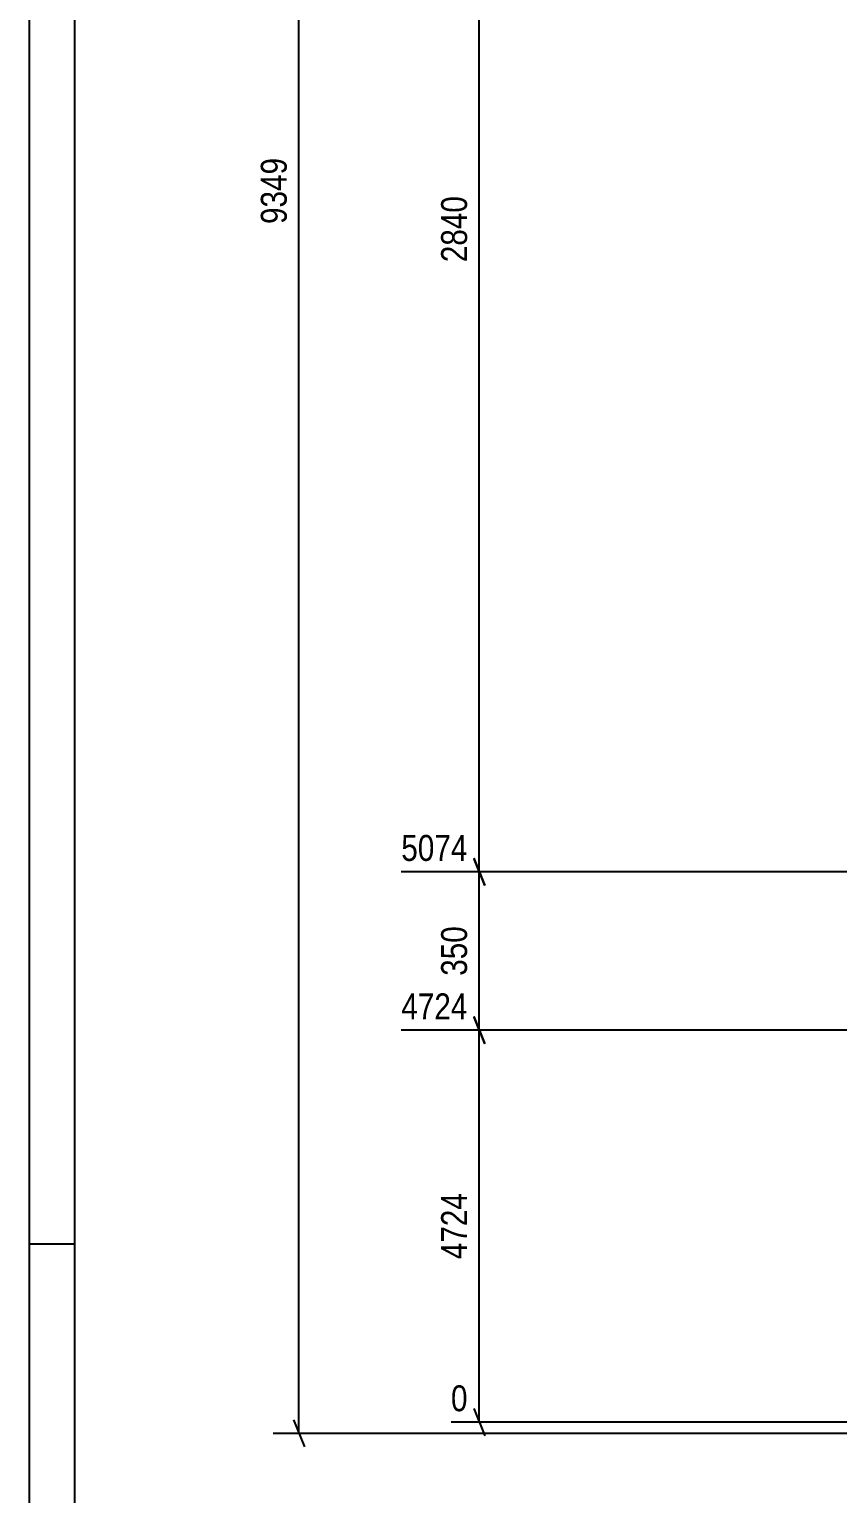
# Model space of a CAD drawing. Header units: millimetres. Extents: x 0 to 841, y 0 to 594.
# Drawn here: x 0 to 89.3, y 270.4 to 432.2 of the extents above; entities that cross this region are included whole.
import ezdxf

# ---------------------------------------------------------------- set-up
doc = ezdxf.new("R2010")
doc.units = ezdxf.units.MM
doc.styles.add('Arial Narrow', font='ARIALN.TTF', dxfattribs={"height": 0.2})

# ---------------------------------------------------------------- blocks, each defined once
blk = doc.blocks.new('Unknown-682121983-1161')
at = {"color": 5, "linetype": 'Continuous'}
for p, q in [((0, 594), (0, 0)), ((5, 589), (5, 5)), ((5, 298), (0, 298))]:
    blk.add_line(p, q, dxfattribs=at)
blk = doc.blocks.new('StraightDimension-682121983-28586 - 5917')
at = {"color": 7, "linetype": 'Continuous'}
for p, q in [((29.78, 277.08), (29.78, 551.63)), ((29.18, 278.58), (30.38, 275.58)), ((117.69, 277.08), (26.93, 277.08))]:
    blk.add_line(p, q, dxfattribs=at)
at = {"color": 0}
blk.add_wipeout([(29.03, 418.61), (24.83, 418.61), (24.83, 410.1), (29.03, 410.1)], dxfattribs=at)
at = {"color": 3, "style": 'Arial Narrow'}
blk.add_text('9349', height=2.863, rotation=90.0002, dxfattribs=at).set_placement((28.43, 410.7))
blk = doc.blocks.new('StraightDimension-682121983-34662 - 5917')
at = {"color": 7, "linetype": 'Continuous'}
for p, q in [((50.29, 479.63), (49.09, 482.63)), ((70.19, 481.13), (36.58, 481.13)), ((49.69, 339.13), (49.69, 481.13)), ((49.09, 340.63), (50.29, 337.63)), ((96.44, 339.13), (41.08, 339.13))]:
    blk.add_line(p, q, dxfattribs=at)
at = {"color": 0, "linetype": 'Continuous'}
blk.add_wipeout([(44.49, 481.73), (44.49, 485.93), (35.98, 485.93), (35.98, 481.73)], dxfattribs=at)
at = {"color": 0}
blk.add_wipeout([(48.94, 414.39), (44.74, 414.39), (44.74, 405.88), (48.94, 405.88)], dxfattribs=at)
at = {"color": 3, "linetype": 'Continuous', "style": 'Arial Narrow'}
blk.add_text('7914', height=2.863, dxfattribs=at).set_placement((36.58, 482.33))
at = {"color": 3, "style": 'Arial Narrow'}
blk.add_text('2840', height=2.863, rotation=90.0002, dxfattribs=at).set_placement((48.34, 406.48))
blk = doc.blocks.new('StraightDimension-682121983-34663 - 5917')
at = {"color": 7, "linetype": 'Continuous'}
for p, q in [((50.29, 337.63), (49.09, 340.63)), ((96.44, 339.13), (41.08, 339.13)), ((49.69, 321.63), (49.69, 339.13)), ((49.09, 323.13), (50.29, 320.13)), ((101.44, 321.63), (41.08, 321.63))]:
    blk.add_line(p, q, dxfattribs=at)
at = {"color": 0, "linetype": 'Continuous'}
blk.add_wipeout([(48.99, 339.73), (48.99, 343.93), (40.48, 343.93), (40.48, 339.73)], dxfattribs=at)
at = {"color": 0}
blk.add_wipeout([(48.94, 333.72), (44.74, 333.72), (44.74, 327.04), (48.94, 327.04)], dxfattribs=at)
at = {"color": 3, "linetype": 'Continuous', "style": 'Arial Narrow'}
blk.add_text('5074', height=2.863, dxfattribs=at).set_placement((41.08, 340.33))
at = {"color": 3, "style": 'Arial Narrow'}
blk.add_text('350', height=2.863, rotation=90.0002, dxfattribs=at).set_placement((48.34, 327.64))
blk = doc.blocks.new('StraightDimension-682121983-34664 - 5917')
at = {"color": 7, "linetype": 'Continuous'}
for p, q in [((50.29, 320.13), (49.09, 323.13)), ((101.44, 321.63), (41.08, 321.63)), ((49.69, 278.33), (49.69, 321.63)), ((117.69, 278.33), (46.57, 278.33)), ((49.09, 279.83), (50.29, 276.83))]:
    blk.add_line(p, q, dxfattribs=at)
at = {"color": 0, "linetype": 'Continuous'}
for points in [[(48.99, 322.23), (48.99, 326.43), (40.48, 326.43), (40.48, 322.23)], [(48.99, 278.93), (48.99, 283.13), (45.97, 283.13), (45.97, 278.93)]]:
    blk.add_wipeout(points, dxfattribs=at)
at = {"color": 0}
blk.add_wipeout([(48.94, 304.24), (44.74, 304.24), (44.74, 295.73), (48.94, 295.73)], dxfattribs=at)
at = {"color": 3, "linetype": 'Continuous', "style": 'Arial Narrow'}
for s, height, p in [('4724', 2.863, (41.08, 322.83)), ('0', 2.86, (46.57, 279.53))]:
    blk.add_text(s, height=height, dxfattribs=at).set_placement(p)
at = {"color": 3, "style": 'Arial Narrow'}
blk.add_text('4724', height=2.863, rotation=90.0002, dxfattribs=at).set_placement((48.34, 296.33))

msp = doc.modelspace()

# ---------------------------------------------------------------- block references
msp.add_blockref('Unknown-682121983-1161', (0, 0))

# ---------------------------------------------------------------- next in the draw order: block references
msp.add_blockref('StraightDimension-682121983-28586 - 5917', (0, 0))

# ---------------------------------------------------------------- next in the draw order: block references
msp.add_blockref('StraightDimension-682121983-34662 - 5917', (0, 0))

# ---------------------------------------------------------------- next in the draw order: block references
msp.add_blockref('StraightDimension-682121983-34663 - 5917', (0, 0))

# ---------------------------------------------------------------- next in the draw order: block references
msp.add_blockref('StraightDimension-682121983-34664 - 5917', (0, 0))

doc.saveas('drawing.dxf')
